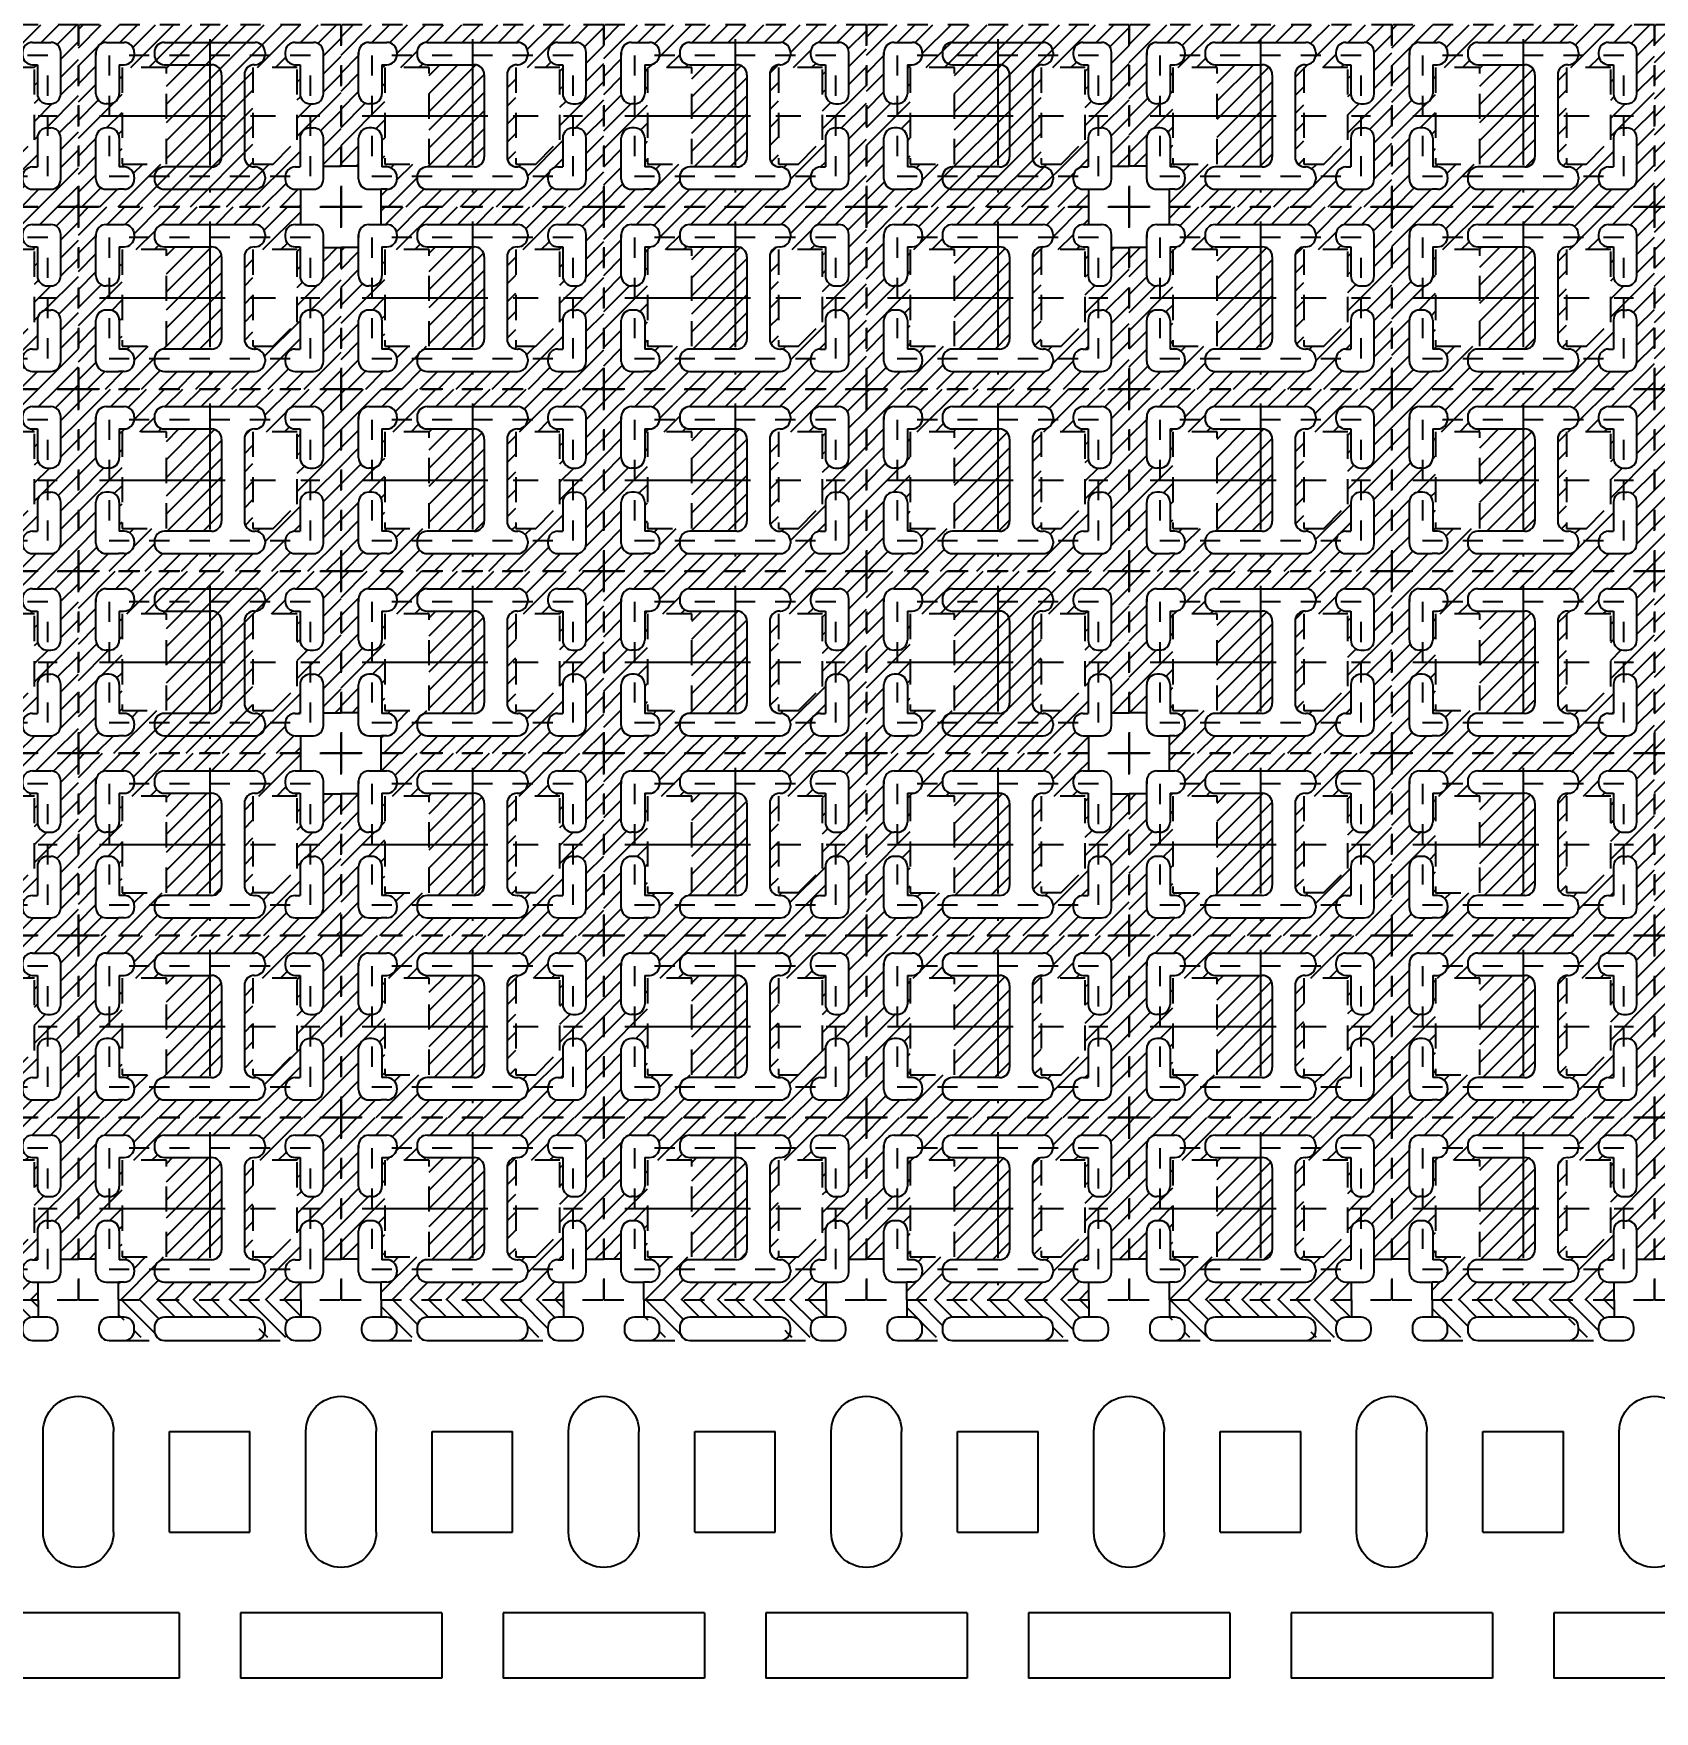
# Model space of a CAD drawing. Extents: x -1398 to -1114, y 27 to 158.
# Drawn here: x -1366.99 to -1358.93, y 64.09 to 72.42 of the extents above; entities that cross this region are included whole.
import ezdxf

# ---------------------------------------------------------------- set-up
doc = ezdxf.new("R2010")
doc.units = 0
doc.header["$LTSCALE"] = 0.5
for name, pattern in [('CENTER', [2, 1.25, -0.25, 0.25, -0.25]), ('HIDDEN', [0.375, 0.25, -0.125]), ('HIDDEN2', [0.1875, 0.125, -0.0625])]:
    doc.linetypes.add(name, pattern=pattern)
for name, color, linetype in [('B', 5, 'Continuous'), ('C', 1, 'CENTER'), ('DIM', 7, 'Continuous'), ('H', 4, 'HIDDEN'), ('hatch', 7, 'CENTER'), ('HATCH O-L', 7, 'HIDDEN2'), ('PACKAGE OL', 51, 'HIDDEN2'), ('圖', 7, 'Continuous')]:
    doc.layers.add(name, color=color, linetype=linetype)
doc.styles.get("Standard").update_dxf_attribs({"font": 'ROMANS.SHX'})
doc.dimstyles.new('DIM 1', dxfattribs={"dimtxt": 1.5, "dimasz": 1.5, "dimexe": 1.5, "dimexo": 1.5, "dimgap": 1.5, "dimtad": 0, "dimtih": 1, "dimtoh": 1, "dimdec": 4, "dimzin": 1, "dimdsep": 46, "dimtxsty": 'STANDARD', "dimcen": 1.5, "dimclrd": 256, "dimclre": 256, "dimclrt": 256, "dimadec": 0, "dimazin": 2, "dimtfac": 1, "dimtdec": 4, "dimtmove": 0, "dimatfit": 3, "dimfxl": 1, "dimarcsym": 0})

# ---------------------------------------------------------------- blocks, each defined once
blk = doc.blocks.new('*D15')
at = {"layer": 'Defpoints', "color": 0, "transparency": 16777216}
for p in [(51.7576, -773.8965), (8.9201, -841.1465), (17.8826, -841.1465)]:
    blk.add_point(p, dxfattribs=at)
at = {"layer": 'DIM', "lineweight": -2, "transparency": 16777216}
blk.add_line((16.3826, -841.1465), (8.9201, -841.1465), dxfattribs=at)
at = {"layer": 'DIM', "color": 0, "transparency": 16777216, "insert": (3.7416, -841.1465), "char_height": 1.5, "attachment_point": 5}
blk.add_mtext('67.250', dxfattribs=at)
blk = doc.blocks.new('*D16')
at = {"layer": 'Defpoints', "color": 0, "transparency": 16777216}
for p in [(51.7576, -773.8965), (9.1656, -848.8965), (50.7576, -848.8965)]:
    blk.add_point(p, dxfattribs=at)
at = {"layer": 'DIM', "lineweight": -2, "transparency": 16777216}
blk.add_line((49.2576, -848.8965), (9.1656, -848.8965), dxfattribs=at)
at = {"layer": 'DIM', "color": 0, "transparency": 16777216, "insert": (3.9513, -848.8965), "char_height": 1.5, "attachment_point": 5}
blk.add_mtext('75.000', dxfattribs=at)
blk = doc.blocks.new('*D30')
at = {"layer": 'Defpoints', "color": 0, "transparency": 16777216}
for p in [(51.7576, -773.8965), (18.7716, -850.3965), (8.9155, -851.7467)]:
    blk.add_point(p, dxfattribs=at)
at = {"layer": 'DIM', "lineweight": -2, "transparency": 16777216}
for p, q in [((14.9155, -850.3965), (11.9155, -851.7467)), ((17.2716, -850.3965), (14.9155, -850.3965)), ((11.9155, -851.7467), (8.9155, -851.7467))]:
    blk.add_line(p, q, dxfattribs=at)
at = {"layer": 'DIM', "transparency": 16777216, "insert": (3.7012, -851.7467), "char_height": 1.5, "attachment_point": 5}
blk.add_mtext('76.500', dxfattribs=at)
blk = doc.blocks.new('DFN1006-2L PACKAGE')
at = {"layer": 'hatch'}
h = blk.add_hatch(dxfattribs=at)
h.set_pattern_fill('ANSI31', color=256, scale=0.02)
h.set_pattern_definition([(45, (528.53349, -41.65396), (-0.0449012806, 0.0449012806), [])])
h.paths.add_polyline_path([(1.2048, 0.1016), (-0.1, 0.1016), (-0.1, -0.8032), (1.2048, -0.8032)])
h.paths.add_polyline_path([(0.0374, -0.4108), (0.0534, -0.4108, -0.414214), (0.1034, -0.4608), (0.1034, -0.6048), (0.1274, -0.6048, -0.414214), (0.1774, -0.6548), (0.1774, -0.6658, -0.414214), (0.1274, -0.7158), (0.1, -0.7158), (0.0374, -0.7158, -0.414214), (-0.0126, -0.6658), (-0.0126, -0.4608, -0.414214)], flags=16)
h.paths.add_polyline_path([(-0.0126, -0.2408), (-0.0126, -0.0358, -0.414214), (0.0374, 0.0142), (0.1274, 0.0142, -0.414214), (0.1774, -0.0358), (0.1774, -0.0468, -0.414214), (0.1274, -0.0968), (0.1034, -0.0968), (0.1034, -0.2408, -0.414214), (0.0534, -0.2908), (0.0374, -0.2908, -0.414214)], flags=16)
h.paths.add_polyline_path([(0.1174, -0.1108), (0.3374, -0.1108), (0.3374, -0.5908), (0.1174, -0.5908)], flags=16)
h.paths.add_polyline_path([(0.3274, -0.6048), (0.5614, -0.6048, 0.414214), (0.6114, -0.5548), (0.6114, -0.1468, 0.414214), (0.5614, -0.0968), (0.3274, -0.0968, -0.414214), (0.2774, -0.0468), (0.2774, -0.0358, -0.414214), (0.3274, 0.0142), (0.7774, 0.0142, -0.414214), (0.8274, -0.0358), (0.8274, -0.0468, -0.414214), (0.7774, -0.0968), (0.7744, -0.0968, 0.414214), (0.7244, -0.1468), (0.7244, -0.5548, 0.423299), (0.7759, -0.6048, -0.423025), (0.8274, -0.6548), (0.8274, -0.6658, -0.414214), (0.7774, -0.7158), (0.3274, -0.7158, -0.414214), (0.2774, -0.6658), (0.2774, -0.6548, -0.414214)], flags=16)
h.paths.add_polyline_path([(0.7674, -0.1108), (0.9874, -0.1108), (0.9874, -0.4706), (0.8674, -0.5906), (0.7674, -0.5906)], flags=16)
h.paths.add_polyline_path([(0.9774, -0.6048), (1.0014, -0.6048), (1.0014, -0.4608, -0.414214), (1.0514, -0.4108), (1.0674, -0.4108, -0.414214), (1.1174, -0.4608), (1.1174, -0.6658, -0.414214), (1.0674, -0.7158), (1.0048, -0.7158), (0.9774, -0.7158, -0.414214), (0.9274, -0.6658), (0.9274, -0.6548, -0.414214)], flags=16)
h.paths.add_polyline_path([(0.9274, -0.0468), (0.9274, -0.0358, -0.414214), (0.9774, 0.0142), (1.0674, 0.0142, -0.414214), (1.1174, -0.0358), (1.1174, -0.2408, -0.414214), (1.0674, -0.2908), (1.0514, -0.2908, -0.414214), (1.0014, -0.2408), (1.0014, -0.0968), (0.9774, -0.0968, -0.414214)], flags=16)
at = {"layer": 'B'}
for p, q in [((0.0374, 0.0142), (0.1274, 0.0142)), ((0.3274, 0.0142), (0.7774, 0.0142)), ((0.9774, 0.0142), (1.0674, 0.0142)), ((-0.0126, -0.2408), (-0.0126, -0.0358)), ((-0.0126, -0.0358), (-0.0126, -0.05)), ((0.1774, -0.0358), (0.1774, -0.0468)), ((0.2774, -0.0358), (0.2774, -0.0468)), ((0.8274, -0.0358), (0.8274, -0.0468)), ((0.9274, -0.0358), (0.9274, -0.0468)), ((1.1174, -0.2408), (1.1174, -0.0358)), ((0.1034, -0.0968), (0.1034, -0.2408)), ((0.1034, -0.0968), (0.1274, -0.0968)), ((0.3274, -0.0968), (0.5614, -0.0968)), ((0.6114, -0.1468), (0.6114, -0.5548)), ((0.7244, -0.1468), (0.7244, -0.5548)), ((0.7744, -0.0968), (0.7774, -0.0968)), ((0.9774, -0.0968), (1.0014, -0.0968)), ((1.0014, -0.0968), (1.0014, -0.2408)), ((0.0534, -0.2908), (0.0374, -0.2908)), ((0.0524, -0.2908), (0.0524, -0.2908)), ((1.0514, -0.2908), (1.0674, -0.2908)), ((1.0524, -0.2908), (1.0524, -0.2908)), ((0.0534, -0.4108), (0.0374, -0.4108)), ((0.0524, -0.4108), (0.0524, -0.4108)), ((1.0514, -0.4108), (1.0674, -0.4108)), ((1.0524, -0.4108), (1.0524, -0.4108)), ((-0.0126, -0.6658), (-0.0126, -0.4608)), ((0.1034, -0.4608), (0.1034, -0.6048)), ((1.0014, -0.4608), (1.0014, -0.6048)), ((1.1174, -0.6658), (1.1174, -0.4608)), ((0.1274, -0.6048), (0.1034, -0.6048)), ((0.1774, -0.6548), (0.1774, -0.6658)), ((0.2774, -0.6548), (0.2774, -0.6658)), ((0.5614, -0.6048), (0.3274, -0.6048)), ((0.7744, -0.6048), (0.7774, -0.6048)), ((0.8274, -0.6548), (0.8274, -0.6658)), ((0.9274, -0.6548), (0.9274, -0.6658)), ((0.9774, -0.6048), (1.0014, -0.6048)), ((0.0374, -0.7158), (0.1, -0.7158)), ((0.1274, -0.7158), (0.1, -0.7158)), ((0.3274, -0.7158), (0.7774, -0.7158)), ((0.9774, -0.7158), (1.0048, -0.7158)), ((1.0048, -0.7158), (1.0674, -0.7158))]:
    blk.add_line(p, q, dxfattribs=at)
for centre, start, end in [((0.0374, -0.0358), 90, 180), ((0.1274, -0.0358), 0, 90), ((0.3274, -0.0358), 90, 180), ((0.7774, -0.0358), 0, 90), ((0.9774, -0.0358), 90, 180), ((1.0674, -0.0358), 0, 90), ((0.1274, -0.0468), 270, 0), ((0.3274, -0.0468), 180, 270), ((0.7774, -0.0468), 270, 0), ((0.9774, -0.0468), 180, 270), ((0.5614, -0.1468), 0, 90), ((0.7744, -0.1468), 90, 180), ((0.0374, -0.2408), 180, 270), ((0.0534, -0.2408), 270, 0), ((1.0514, -0.2408), 180, 270), ((1.0674, -0.2408), 270, 0), ((0.0374, -0.4608), 90, 180), ((0.0534, -0.4608), 0, 90), ((1.0514, -0.4608), 90, 180), ((1.0674, -0.4608), 0, 90), ((0.5614, -0.5548), 270, 0), ((0.7744, -0.5548), 180, 270), ((0.0374, -0.6658), 180, 270), ((0.1274, -0.6548), 0, 90), ((0.1274, -0.6658), 270, 0), ((0.3274, -0.6548), 90, 180), ((0.3274, -0.6658), 180, 270), ((0.7774, -0.6548), 0, 90), ((0.7774, -0.6658), 270, 0), ((0.9774, -0.6548), 90, 180), ((0.9774, -0.6658), 180, 270), ((1.0674, -0.6658), 270, 0)]:
    blk.add_arc(centre, 0.05, start, end, dxfattribs=at)
at = {"layer": 'C'}
for p, q in [((0.5524, 0.0294), (0.5524, -0.731)), ((0.0048, -0.3508), (1.1, -0.3508))]:
    blk.add_line(p, q, dxfattribs=at)
at = {"layer": 'H'}
for points in [[(0.3374, -0.5908), (0.3374, -0.1108), (0.1174, -0.1108), (0.1174, -0.5908)], [(0.8674, -0.5906), (0.9874, -0.4706), (0.9874, -0.1108), (0.7674, -0.1108), (0.7674, -0.5906)]]:
    blk.add_lwpolyline(points, close=True, dxfattribs=at)
at = {"layer": 'HATCH O-L'}
blk.add_lwpolyline([(-0.1, 0.1016), (-0.1, -0.8032), (1.2048, -0.8032), (1.2048, 0.1016), (-0.1, 0.1016)], dxfattribs=at)
at = {"layer": 'PACKAGE OL'}
blk.add_lwpolyline([(1.0524, -0.6508), (1.0524, -0.0508), (0.0524, -0.0508), (0.0524, -0.6508)], close=True, dxfattribs=at)
blk = doc.blocks.new('DFN1006-2L HOR BAR')
at = {"layer": 'hatch'}
h = blk.add_hatch(dxfattribs=at)
h.set_pattern_fill('ANSI31', color=256, scale=0.02)
h.set_pattern_definition([(45, (24.7912, 6.36839), (-0.04490128, 0.04490128), [])])
edge = h.paths.add_edge_path()
edge.add_line((1.0417, -0.2916), (0.9131, -0.2916))
edge.add_arc((0.8774, -0.3266), 0.05, -8.62693, 44.427, ccw=False)
edge.add_arc((0.8774, -0.3416), 0.05, -90, 8.62693, ccw=False)
edge.add_line((0.8774, -0.3916), (0.4274, -0.3916))
edge.add_arc((0.4274, -0.3416), 0.05, 171.37307, 270, ccw=False)
edge.add_arc((0.4274, -0.3266), 0.05, 135.573, 188.62693, ccw=False)
edge.add_line((0.3917, -0.2916), (0.2631, -0.2916))
edge.add_arc((0.2274, -0.3266), 0.05, -90, 44.427, ccw=False)
edge.add_line((0.2274, -0.3766), (0.2, -0.3766))
edge.add_line((0.2, -0.3766), (0.2, -0.4766))
edge.add_line((0.2, -0.4766), (1.1048, -0.4766))
edge.add_line((1.1048, -0.4766), (1.1048, -0.3916))
edge.add_line((1.1048, -0.3916), (1.0774, -0.3916))
edge.add_arc((1.0774, -0.3416), 0.05, 171.37307, 270, ccw=False)
edge.add_arc((1.0774, -0.3266), 0.05, 135.573, 188.62693, ccw=False)
at = {"layer": 'B'}
for p, q in [((0.5, 1.4006), (0, 1.4006)), ((0.5, 1.0766), (0.5, 1.4006)), ((1.3048, 1.4006), (0.8048, 1.4006)), ((0.8048, 1.0766), (0.8048, 1.4006)), ((0.5, 1.0766), (0, 1.0766)), ((1.3048, 1.0766), (0.8048, 1.0766)), ((0.175, 0.6758), (0.175, 0.1758)), ((0.4524, 0.6758), (0.8524, 0.6758)), ((0.4524, 0.6758), (0.4524, 0.1758)), ((0.8524, 0.6758), (0.8524, 0.1758)), ((1.1298, 0.6758), (1.1298, 0.1758)), ((0.4524, 0.1758), (0.8524, 0.1758)), ((0.1, -0.3266), (0.1, -0.3266)), ((0.2774, -0.3266), (0.2774, -0.3266)), ((0.3774, -0.3266), (0.3774, -0.3266)), ((1.0274, -0.3266), (1.0274, -0.3266))]:
    blk.add_line(p, q, dxfattribs=at)
for points in [[(0.1524, -0.2766), (0.2274, -0.2766, -0.414214), (0.2774, -0.3266), (0.2774, -0.3416, -0.414214), (0.2274, -0.3916), (0.1524, -0.3916, -0.414214), (0.1024, -0.3416), (0.1024, -0.3266, -0.414214)], [(0.8774, -0.2766, -0.414214), (0.9274, -0.3266), (0.9274, -0.3266), (0.9274, -0.3416, -0.414214), (0.8774, -0.3916), (0.4274, -0.3916, -0.414214), (0.3774, -0.3416), (0.3774, -0.3266, -0.414214), (0.4274, -0.2766)]]:
    blk.add_lwpolyline(points, format="xyb", close=True, dxfattribs=at)
blk.add_lwpolyline([(1.1524, -0.2766, -0.414214), (1.2024, -0.3266), (1.2024, -0.3416, -0.414214), (1.1524, -0.3916), (1.0774, -0.3916, -0.414214), (1.0274, -0.3416), (1.0274, -0.3266, -0.414214), (1.0774, -0.2766), (1.1548, -0.2766)], format="xyb", dxfattribs=at)
for centre, start, end in [((0, 0.6758), 0, 90), ((1.3048, 0.6758), 90, 180), ((0, 0.1758), 270, 0), ((1.3048, 0.1758), 180, 270)]:
    blk.add_arc(centre, 0.175, start, end, dxfattribs=at)
at = {"layer": 'H'}
for p, q in [((0.2274, -0.2766), (0.4274, -0.2766)), ((0.8774, -0.2766), (1.0774, -0.2766)), ((1.2048, -0.3266), (1.2048, -0.3266)), ((0.2, -0.479), (0.2, -0.3916)), ((1.1048, -0.479), (1.1048, -0.3916))]:
    blk.add_line(p, q, dxfattribs=at)
blk = doc.blocks.new('2 LOWER CROSS REF')
at = {"layer": 'hatch'}
h = blk.add_hatch(dxfattribs=at)
h.set_pattern_fill('ANSI31', color=256, scale=0.02)
h.set_pattern_definition([(45, (579.97053, -37.987864), (-0.0449012806, 0.0449012806), [])])
h.paths.add_polyline_path([(0.565, -0.11), (0.565, -0.315, -0.414214), (0.515, -0.365), (0.4524, -0.365), (0.425, -0.365, -0.414214), (0.375, -0.315), (0.375, -0.304, -0.414214), (0.425, -0.254), (0.449, -0.254), (0.449, -0.11, -0.414214), (0.499, -0.06), (0.515, -0.06, -0.414214)], flags=16)
h.paths.add_polyline_path([(0.515, 0.06), (0.499, 0.06, -0.414214), (0.449, 0.11), (0.449, 0.254), (0.425, 0.254, -0.414214), (0.375, 0.304), (0.375, 0.315, -0.414214), (0.425, 0.365), (0.515, 0.365, -0.414214), (0.565, 0.315), (0.565, 0.11, -0.414214)], flags=16)
h.paths.add_polyline_path([(0.435, -0.1197), (0.315, -0.2397), (0.215, -0.2397), (0.215, 0.24), (0.435, 0.24)], flags=16)
h.paths.add_polyline_path([(0.275, -0.304), (0.275, -0.315, -0.414214), (0.225, -0.365), (-0.225, -0.365, -0.414214), (-0.275, -0.315), (-0.275, -0.304, -0.414214), (-0.225, -0.254), (0.009, -0.254, 0.414214), (0.059, -0.204), (0.059, 0.204, 0.414214), (0.009, 0.254), (-0.225, 0.254, -0.414214), (-0.275, 0.304), (-0.275, 0.315, -0.414214), (-0.225, 0.365), (0.225, 0.365, -0.414214), (0.275, 0.315), (0.275, 0.304, -0.414214), (0.225, 0.254), (0.222, 0.254, 0.414214), (0.172, 0.204), (0.172, -0.204, 0.423299), (0.2235, -0.254, -0.423025)], flags=16)
h.paths.add_polyline_path([(-0.215, -0.24), (-0.435, -0.24), (-0.435, 0.24), (-0.215, 0.24)], flags=16)
h.paths.add_polyline_path([(-0.375, -0.304), (-0.375, -0.315, -0.414214), (-0.425, -0.365), (-0.4524, -0.365), (-0.515, -0.365, -0.414214), (-0.565, -0.315), (-0.565, -0.11, -0.414214), (-0.515, -0.06), (-0.499, -0.06, -0.414214), (-0.449, -0.11), (-0.449, -0.254), (-0.425, -0.254, -0.414214)], flags=16)
h.paths.add_polyline_path([(-0.425, 0.254), (-0.449, 0.254), (-0.449, 0.11, -0.414214), (-0.499, 0.06), (-0.515, 0.06, -0.414214), (-0.565, 0.11), (-0.565, 0.315, -0.414214), (-0.515, 0.365), (-0.425, 0.365, -0.414214), (-0.375, 0.315), (-0.375, 0.304, -0.414214)], flags=16)
h.paths.add_polyline_path([(-0.6524, 0.4524), (-0.6524, -0.2508), (-0.565, -0.2508), (-0.565, -0.315, 0.414214), (-0.515, -0.365), (-0.4524, -0.365), (-0.4524, -0.4524), (0.4524, -0.4524), (0.4524, -0.365), (0.515, -0.365, 0.414214), (0.565, -0.315), (0.565, -0.2508), (0.6524, -0.2508), (0.6524, 0.4524)])
at = {"layer": 'B'}
for p, q in [((-0.515, 0.365), (-0.425, 0.365)), ((-0.225, 0.365), (0.225, 0.365)), ((0.425, 0.365), (0.515, 0.365)), ((-0.565, 0.11), (-0.565, 0.315)), ((-0.565, 0.315), (-0.565, 0.3008)), ((-0.449, 0.254), (-0.449, 0.11)), ((-0.449, 0.254), (-0.425, 0.254)), ((-0.375, 0.315), (-0.375, 0.304)), ((-0.275, 0.315), (-0.275, 0.304)), ((-0.225, 0.254), (0.009, 0.254)), ((0.222, 0.254), (0.225, 0.254)), ((0.275, 0.315), (0.275, 0.304)), ((0.375, 0.315), (0.375, 0.304)), ((0.425, 0.254), (0.449, 0.254)), ((0.449, 0.254), (0.449, 0.11)), ((0.565, 0.11), (0.565, 0.315)), ((0.059, 0.204), (0.059, -0.204)), ((0.172, 0.204), (0.172, -0.204)), ((-0.499, 0.06), (-0.515, 0.06)), ((-0.5, 0.06), (-0.5, 0.06)), ((0.499, 0.06), (0.515, 0.06)), ((0.5, 0.06), (0.5, 0.06)), ((-0.499, -0.06), (-0.515, -0.06)), ((-0.5, -0.06), (-0.5, -0.06)), ((0.499, -0.06), (0.515, -0.06)), ((0.5, -0.06), (0.5, -0.06)), ((-0.565, -0.315), (-0.565, -0.11)), ((-0.449, -0.11), (-0.449, -0.254)), ((0.449, -0.11), (0.449, -0.254)), ((0.565, -0.315), (0.565, -0.11)), ((-0.425, -0.254), (-0.449, -0.254)), ((-0.375, -0.304), (-0.375, -0.315)), ((-0.275, -0.304), (-0.275, -0.315)), ((0.009, -0.254), (-0.225, -0.254)), ((0.222, -0.254), (0.225, -0.254)), ((0.275, -0.304), (0.275, -0.315)), ((0.375, -0.304), (0.375, -0.315)), ((0.425, -0.254), (0.449, -0.254)), ((-0.515, -0.365), (-0.4524, -0.365)), ((-0.425, -0.365), (-0.4524, -0.365)), ((-0.225, -0.365), (0.225, -0.365)), ((0.425, -0.365), (0.4524, -0.365)), ((0.4524, -0.365), (0.515, -0.365))]:
    blk.add_line(p, q, dxfattribs=at)
for centre, start, end in [((-0.515, 0.315), 90, 180), ((-0.425, 0.315), 0, 90), ((-0.225, 0.315), 90, 180), ((0.225, 0.315), 0, 90), ((0.425, 0.315), 90, 180), ((0.515, 0.315), 0, 90), ((-0.425, 0.304), 270, 0), ((-0.225, 0.304), 180, 270), ((0.009, 0.204), 0, 90), ((0.222, 0.204), 90, 180), ((0.225, 0.304), 270, 0), ((0.425, 0.304), 180, 270), ((-0.515, 0.11), 180, 270), ((-0.499, 0.11), 270, 0), ((0.499, 0.11), 180, 270), ((0.515, 0.11), 270, 0), ((-0.515, -0.11), 90, 180), ((-0.499, -0.11), 0, 90), ((0.499, -0.11), 90, 180), ((0.515, -0.11), 0, 90), ((0.009, -0.204), 270, 0), ((0.222, -0.204), 180, 270), ((-0.515, -0.315), 180, 270), ((-0.425, -0.304), 0, 90), ((-0.425, -0.315), 270, 0), ((-0.225, -0.304), 90, 180), ((-0.225, -0.315), 180, 270), ((0.225, -0.304), 0, 90), ((0.225, -0.315), 270, 0), ((0.425, -0.304), 90, 180), ((0.425, -0.315), 180, 270), ((0.515, -0.315), 270, 0)]:
    blk.add_arc(centre, 0.05, start, end, dxfattribs=at)
at = {"layer": 'C'}
for p, q in [((0, 0.3802), (0, -0.3802)), ((-0.5476, 0), (0.5476, 0))]:
    blk.add_line(p, q, dxfattribs=at)
at = {"layer": 'H', "color": 6}
for p, q in [((-0.565, -0.2508), (-0.6524, -0.2508)), ((0.565, -0.2508), (0.6524, -0.2508)), ((-0.4524, -0.4524), (-0.4524, -0.365)), ((0.4524, -0.4524), (0.4524, -0.365))]:
    blk.add_line(p, q, dxfattribs=at)
at = {"layer": 'H'}
for points in [[(-0.215, -0.24), (-0.215, 0.24), (-0.435, 0.24), (-0.435, -0.24)], [(0.315, -0.2397), (0.435, -0.1197), (0.435, 0.24), (0.215, 0.24), (0.215, -0.2397)]]:
    blk.add_lwpolyline(points, close=True, dxfattribs=at)
at = {"layer": 'HATCH O-L'}
blk.add_lwpolyline([(-0.6524, 0.4524), (-0.6524, -0.4524), (0.6524, -0.4524), (0.6524, 0.4524), (-0.6524, 0.4524)], dxfattribs=at)
at = {"layer": 'PACKAGE OL'}
blk.add_lwpolyline([(0.5, -0.3), (0.5, 0.3), (-0.5, 0.3), (-0.5, -0.3)], close=True, dxfattribs=at)
blk = doc.blocks.new('LOWER LEFT CROSS')
at = {"layer": 'hatch'}
h = blk.add_hatch(dxfattribs=at)
h.set_pattern_fill('ANSI31', color=256, scale=0.02)
h.set_pattern_definition([(45, (581.53627, -39.15142), (-0.0449012806, 0.0449012806), [])])
h.paths.add_polyline_path([(-0.215, -0.24), (-0.435, -0.24), (-0.435, 0.24), (-0.215, 0.24)], flags=16)
h.paths.add_polyline_path([(0.215, 0.24), (0.435, 0.24), (0.435, -0.1197), (0.315, -0.2397), (0.215, -0.2397)], flags=16)
h.paths.add_polyline_path([(-0.425, 0.254), (-0.449, 0.254), (-0.449, 0.11, -0.414214), (-0.499, 0.06), (-0.515, 0.06, -0.414214), (-0.565, 0.11), (-0.565, 0.315, -0.414214), (-0.515, 0.365), (-0.425, 0.365, -0.414214), (-0.375, 0.315), (-0.375, 0.304, -0.414214)], flags=16)
h.paths.add_polyline_path([(-0.449, -0.11), (-0.449, -0.254), (-0.425, -0.254, -0.414214), (-0.375, -0.304), (-0.375, -0.315, -0.414214), (-0.425, -0.365), (-0.4524, -0.365), (-0.515, -0.365, -0.414214), (-0.565, -0.315), (-0.565, -0.11, -0.414214), (-0.515, -0.06), (-0.499, -0.06, -0.414214)], flags=16)
h.paths.add_polyline_path([(0.375, 0.304), (0.375, 0.315, -0.414214), (0.425, 0.365), (0.515, 0.365, -0.414214), (0.565, 0.315), (0.565, 0.11, -0.414214), (0.515, 0.06), (0.499, 0.06, -0.414214), (0.449, 0.11), (0.449, 0.254), (0.425, 0.254, -0.414214)], flags=16)
h.paths.add_polyline_path([(0.499, -0.06), (0.515, -0.06, -0.414214), (0.565, -0.11), (0.565, -0.315, -0.414214), (0.515, -0.365), (0.4524, -0.365), (0.425, -0.365, -0.414214), (0.375, -0.315), (0.375, -0.304, -0.414214), (0.425, -0.254), (0.449, -0.254), (0.449, -0.11, -0.414214)], flags=16)
h.paths.add_polyline_path([(-0.6524, 0.4524), (-0.6524, -0.4524), (0.4524, -0.4524), (0.4524, -0.365), (0.515, -0.365, 0.414214), (0.565, -0.315), (0.565, -0.2508), (0.6524, -0.2508), (0.6524, 0.4524)])
at = {"layer": 'B'}
for p, q in [((-0.515, 0.365), (-0.425, 0.365)), ((-0.225, 0.365), (0.225, 0.365)), ((0.425, 0.365), (0.515, 0.365)), ((-0.565, 0.11), (-0.565, 0.315)), ((-0.565, 0.315), (-0.565, 0.3008)), ((-0.449, 0.254), (-0.449, 0.11)), ((-0.449, 0.254), (-0.425, 0.254)), ((-0.375, 0.315), (-0.375, 0.304)), ((-0.275, 0.315), (-0.275, 0.304)), ((-0.225, 0.254), (0.009, 0.254)), ((0.222, 0.254), (0.225, 0.254)), ((0.275, 0.315), (0.275, 0.304)), ((0.375, 0.315), (0.375, 0.304)), ((0.425, 0.254), (0.449, 0.254)), ((0.449, 0.254), (0.449, 0.11)), ((0.565, 0.11), (0.565, 0.315)), ((0.059, 0.204), (0.059, -0.204)), ((0.172, 0.204), (0.172, -0.204)), ((-0.499, 0.06), (-0.515, 0.06)), ((-0.5, 0.06), (-0.5, 0.06)), ((0.499, 0.06), (0.515, 0.06)), ((0.5, 0.06), (0.5, 0.06)), ((-0.499, -0.06), (-0.515, -0.06)), ((-0.5, -0.06), (-0.5, -0.06)), ((0.499, -0.06), (0.515, -0.06)), ((0.5, -0.06), (0.5, -0.06)), ((-0.565, -0.315), (-0.565, -0.11)), ((-0.449, -0.11), (-0.449, -0.254)), ((0.449, -0.11), (0.449, -0.254)), ((0.565, -0.315), (0.565, -0.11)), ((-0.425, -0.254), (-0.449, -0.254)), ((-0.375, -0.304), (-0.375, -0.315)), ((-0.275, -0.304), (-0.275, -0.315)), ((0.009, -0.254), (-0.225, -0.254)), ((0.222, -0.254), (0.225, -0.254)), ((0.275, -0.304), (0.275, -0.315)), ((0.375, -0.304), (0.375, -0.315)), ((0.425, -0.254), (0.449, -0.254)), ((-0.515, -0.365), (-0.4524, -0.365)), ((-0.425, -0.365), (-0.4524, -0.365)), ((-0.225, -0.365), (0.225, -0.365)), ((0.425, -0.365), (0.4524, -0.365)), ((0.4524, -0.365), (0.515, -0.365))]:
    blk.add_line(p, q, dxfattribs=at)
for centre, start, end in [((-0.515, 0.315), 90, 180), ((-0.425, 0.315), 0, 90), ((-0.225, 0.315), 90, 180), ((0.225, 0.315), 0, 90), ((0.425, 0.315), 90, 180), ((0.515, 0.315), 0, 90), ((-0.425, 0.304), 270, 0), ((-0.225, 0.304), 180, 270), ((0.009, 0.204), 0, 90), ((0.222, 0.204), 90, 180), ((0.225, 0.304), 270, 0), ((0.425, 0.304), 180, 270), ((-0.515, 0.11), 180, 270), ((-0.499, 0.11), 270, 0), ((0.499, 0.11), 180, 270), ((0.515, 0.11), 270, 0), ((-0.515, -0.11), 90, 180), ((-0.499, -0.11), 0, 90), ((0.499, -0.11), 90, 180), ((0.515, -0.11), 0, 90), ((0.009, -0.204), 270, 0), ((0.222, -0.204), 180, 270), ((-0.515, -0.315), 180, 270), ((-0.425, -0.304), 0, 90), ((-0.425, -0.315), 270, 0), ((-0.225, -0.304), 90, 180), ((-0.225, -0.315), 180, 270), ((0.225, -0.304), 0, 90), ((0.225, -0.315), 270, 0), ((0.425, -0.304), 90, 180), ((0.425, -0.315), 180, 270), ((0.515, -0.315), 270, 0)]:
    blk.add_arc(centre, 0.05, start, end, dxfattribs=at)
at = {"layer": 'C'}
for p, q in [((0, 0.3802), (0, -0.3802)), ((-0.5476, 0), (0.5476, 0))]:
    blk.add_line(p, q, dxfattribs=at)
at = {"layer": 'H', "color": 6}
for p, q in [((0.565, -0.2508), (0.6524, -0.2508)), ((0.4524, -0.4524), (0.4524, -0.365))]:
    blk.add_line(p, q, dxfattribs=at)
at = {"layer": 'H'}
for points in [[(-0.215, -0.24), (-0.215, 0.24), (-0.435, 0.24), (-0.435, -0.24)], [(0.315, -0.2397), (0.435, -0.1197), (0.435, 0.24), (0.215, 0.24), (0.215, -0.2397)]]:
    blk.add_lwpolyline(points, close=True, dxfattribs=at)
at = {"layer": 'HATCH O-L'}
blk.add_lwpolyline([(-0.6524, 0.4524), (-0.6524, -0.4524), (0.6524, -0.4524), (0.6524, 0.4524), (-0.6524, 0.4524)], dxfattribs=at)
at = {"layer": 'PACKAGE OL'}
blk.add_lwpolyline([(0.5, -0.3), (0.5, 0.3), (-0.5, 0.3), (-0.5, -0.3)], close=True, dxfattribs=at)
blk = doc.blocks.new('LOWER CROSS REF')
at = {"layer": 'hatch'}
h = blk.add_hatch(dxfattribs=at)
h.set_pattern_fill('ANSI31', color=256, scale=0.02)
h.set_pattern_definition([(45, (581.53627, -39.14559), (-0.0449012806, 0.0449012806), [])])
h.paths.add_polyline_path([(0.6524, -0.4524), (0.6524, 0.4524), (-0.6524, 0.4524), (-0.6524, -0.2508), (-0.565, -0.2508), (-0.565, -0.11, -0.414214), (-0.515, -0.06), (-0.499, -0.06, -0.414214), (-0.449, -0.11), (-0.449, -0.254), (-0.425, -0.254, -0.414214), (-0.375, -0.304), (-0.375, -0.315, -0.414214), (-0.425, -0.365), (-0.4524, -0.365), (-0.4524, -0.4524)])
h.paths.add_polyline_path([(-0.275, -0.315), (-0.275, -0.304, -0.414214), (-0.225, -0.254), (0.009, -0.254, 0.414214), (0.059, -0.204), (0.059, 0.204, 0.414214), (0.009, 0.254), (-0.225, 0.254, -0.414214), (-0.275, 0.304), (-0.275, 0.315, -0.414214), (-0.225, 0.365), (0.225, 0.365, -0.414214), (0.275, 0.315), (0.275, 0.304, -0.414214), (0.225, 0.254), (0.222, 0.254, 0.414214), (0.172, 0.204), (0.172, -0.204, 0.414214), (0.222, -0.254), (0.225, -0.254, -0.414214), (0.275, -0.304), (0.275, -0.315, -0.414214), (0.225, -0.365), (-0.225, -0.365, -0.414214)], flags=16)
h.paths.add_polyline_path([(-0.435, -0.24), (-0.435, 0.24), (-0.215, 0.24), (-0.215, -0.24)], flags=16)
h.paths.add_polyline_path([(-0.499, 0.06), (-0.515, 0.06, -0.414214), (-0.565, 0.11), (-0.565, 0.315, -0.414214), (-0.515, 0.365), (-0.425, 0.365, -0.414214), (-0.375, 0.315), (-0.375, 0.304, -0.414214), (-0.425, 0.254), (-0.449, 0.254), (-0.449, 0.11, -0.414214)], flags=16)
h.paths.add_polyline_path([(0.215, -0.2397), (0.215, 0.24), (0.435, 0.24), (0.435, -0.1197), (0.315, -0.2397)], flags=16)
h.paths.add_polyline_path([(0.375, -0.315), (0.375, -0.304, -0.414214), (0.425, -0.254), (0.449, -0.254), (0.449, -0.11, -0.414214), (0.499, -0.06), (0.515, -0.06, -0.414214), (0.565, -0.11), (0.565, -0.315, -0.414214), (0.515, -0.365), (0.4524, -0.365), (0.425, -0.365, -0.414214)], flags=16)
h.paths.add_polyline_path([(0.449, 0.11), (0.449, 0.254), (0.425, 0.254, -0.414214), (0.375, 0.304), (0.375, 0.315, -0.414214), (0.425, 0.365), (0.515, 0.365, -0.414214), (0.565, 0.315), (0.565, 0.11, -0.414214), (0.515, 0.06), (0.499, 0.06, -0.414214)], flags=16)
at = {"layer": 'B'}
for p, q in [((-0.515, 0.365), (-0.425, 0.365)), ((-0.225, 0.365), (0.225, 0.365)), ((0.425, 0.365), (0.515, 0.365)), ((-0.565, 0.11), (-0.565, 0.315)), ((-0.565, 0.315), (-0.565, 0.3008)), ((-0.449, 0.254), (-0.449, 0.11)), ((-0.449, 0.254), (-0.425, 0.254)), ((-0.375, 0.315), (-0.375, 0.304)), ((-0.275, 0.315), (-0.275, 0.304)), ((-0.225, 0.254), (0.009, 0.254)), ((0.222, 0.254), (0.225, 0.254)), ((0.275, 0.315), (0.275, 0.304)), ((0.375, 0.315), (0.375, 0.304)), ((0.425, 0.254), (0.449, 0.254)), ((0.449, 0.254), (0.449, 0.11)), ((0.565, 0.11), (0.565, 0.315)), ((0.059, 0.204), (0.059, -0.204)), ((0.172, 0.204), (0.172, -0.204)), ((-0.499, 0.06), (-0.515, 0.06)), ((-0.5, 0.06), (-0.5, 0.06)), ((0.499, 0.06), (0.515, 0.06)), ((0.5, 0.06), (0.5, 0.06)), ((-0.499, -0.06), (-0.515, -0.06)), ((-0.5, -0.06), (-0.5, -0.06)), ((0.499, -0.06), (0.515, -0.06)), ((0.5, -0.06), (0.5, -0.06)), ((-0.565, -0.315), (-0.565, -0.11)), ((-0.449, -0.11), (-0.449, -0.254)), ((0.449, -0.11), (0.449, -0.254)), ((0.565, -0.315), (0.565, -0.11)), ((-0.425, -0.254), (-0.449, -0.254)), ((-0.375, -0.304), (-0.375, -0.315)), ((-0.275, -0.304), (-0.275, -0.315)), ((0.009, -0.254), (-0.225, -0.254)), ((0.222, -0.254), (0.225, -0.254)), ((0.275, -0.304), (0.275, -0.315)), ((0.375, -0.304), (0.375, -0.315)), ((0.425, -0.254), (0.449, -0.254)), ((-0.515, -0.365), (-0.4524, -0.365)), ((-0.425, -0.365), (-0.4524, -0.365)), ((-0.225, -0.365), (0.225, -0.365)), ((0.425, -0.365), (0.4524, -0.365)), ((0.4524, -0.365), (0.515, -0.365))]:
    blk.add_line(p, q, dxfattribs=at)
for centre, start, end in [((-0.515, 0.315), 90, 180), ((-0.425, 0.315), 0, 90), ((-0.225, 0.315), 90, 180), ((0.225, 0.315), 0, 90), ((0.425, 0.315), 90, 180), ((0.515, 0.315), 0, 90), ((-0.425, 0.304), 270, 0), ((-0.225, 0.304), 180, 270), ((0.009, 0.204), 0, 90), ((0.222, 0.204), 90, 180), ((0.225, 0.304), 270, 0), ((0.425, 0.304), 180, 270), ((-0.515, 0.11), 180, 270), ((-0.499, 0.11), 270, 0), ((0.499, 0.11), 180, 270), ((0.515, 0.11), 270, 0), ((-0.515, -0.11), 90, 180), ((-0.499, -0.11), 0, 90), ((0.499, -0.11), 90, 180), ((0.515, -0.11), 0, 90), ((0.009, -0.204), 270, 0), ((0.222, -0.204), 180, 270), ((-0.515, -0.315), 180, 270), ((-0.425, -0.304), 0, 90), ((-0.425, -0.315), 270, 0), ((-0.225, -0.304), 90, 180), ((-0.225, -0.315), 180, 270), ((0.225, -0.304), 0, 90), ((0.225, -0.315), 270, 0), ((0.425, -0.304), 90, 180), ((0.425, -0.315), 180, 270), ((0.515, -0.315), 270, 0)]:
    blk.add_arc(centre, 0.05, start, end, dxfattribs=at)
at = {"layer": 'C'}
for p, q in [((0, 0.3802), (0, -0.3802)), ((-0.5476, 0), (0.5476, 0))]:
    blk.add_line(p, q, dxfattribs=at)
at = {"layer": 'H', "color": 6}
for p, q in [((-0.565, -0.2508), (-0.6524, -0.2508)), ((-0.4524, -0.4524), (-0.4524, -0.365))]:
    blk.add_line(p, q, dxfattribs=at)
at = {"layer": 'H'}
for points in [[(-0.215, -0.24), (-0.215, 0.24), (-0.435, 0.24), (-0.435, -0.24)], [(0.315, -0.2397), (0.435, -0.1197), (0.435, 0.24), (0.215, 0.24), (0.215, -0.2397)]]:
    blk.add_lwpolyline(points, close=True, dxfattribs=at)
at = {"layer": 'HATCH O-L'}
blk.add_lwpolyline([(-0.6524, 0.4524), (-0.6524, -0.4524), (0.6524, -0.4524), (0.6524, 0.4524), (-0.6524, 0.4524)], dxfattribs=at)
at = {"layer": 'PACKAGE OL'}
blk.add_lwpolyline([(0.5, -0.3), (0.5, 0.3), (-0.5, 0.3), (-0.5, -0.3)], close=True, dxfattribs=at)
blk = doc.blocks.new('UPPER RIGHT CROSS')
at = {"layer": 'hatch'}
h = blk.add_hatch(dxfattribs=at)
h.set_pattern_fill('ANSI31', color=256, scale=0.02)
h.set_pattern_definition([(45, (579.97371, -40.20884), (-0.0449012806, 0.0449012806), [])])
h.paths.add_polyline_path([(-0.6524, 0.4524), (-0.6524, -0.4524), (0.6524, -0.4524), (0.6524, 0.2508), (0.565, 0.2508), (0.565, 0.11, -0.414214), (0.515, 0.06), (0.499, 0.06, -0.414214), (0.449, 0.11), (0.449, 0.254), (0.425, 0.254, -0.414214), (0.375, 0.304), (0.375, 0.315, -0.414214), (0.425, 0.365), (0.4524, 0.365), (0.4524, 0.4524)])
h.paths.add_polyline_path([(-0.375, 0.315), (-0.375, 0.304, -0.414214), (-0.425, 0.254), (-0.449, 0.254), (-0.449, 0.11, -0.414214), (-0.499, 0.06), (-0.515, 0.06, -0.414214), (-0.565, 0.11), (-0.565, 0.315, -0.414214), (-0.515, 0.365), (-0.425, 0.365, -0.414214)], flags=16)
h.paths.add_polyline_path([(-0.225, 0.365), (0.225, 0.365, -0.414214), (0.275, 0.315), (0.275, 0.304, -0.414214), (0.225, 0.254), (0.222, 0.254, 0.414214), (0.172, 0.204), (0.172, -0.204, 0.423299), (0.2235, -0.254, -0.423025), (0.275, -0.304), (0.275, -0.315, -0.414214), (0.225, -0.365), (-0.225, -0.365, -0.414214), (-0.275, -0.315), (-0.275, -0.304, -0.414214), (-0.225, -0.254), (0.009, -0.254, 0.414214), (0.059, -0.204), (0.059, 0.204, 0.414214), (0.009, 0.254), (-0.225, 0.254, -0.414214), (-0.275, 0.304), (-0.275, 0.315, -0.414214)], flags=16)
h.paths.add_polyline_path([(-0.215, 0.24), (-0.215, -0.24), (-0.435, -0.24), (-0.435, 0.24)], flags=16)
h.paths.add_polyline_path([(-0.449, -0.11), (-0.449, -0.254), (-0.425, -0.254, -0.414214), (-0.375, -0.304), (-0.375, -0.315, -0.414214), (-0.425, -0.365), (-0.4524, -0.365), (-0.515, -0.365, -0.414214), (-0.565, -0.315), (-0.565, -0.11, -0.414214), (-0.515, -0.06), (-0.499, -0.06, -0.414214)], flags=16)
h.paths.add_polyline_path([(0.215, 0.24), (0.435, 0.24), (0.435, -0.1197), (0.315, -0.2397), (0.215, -0.2397)], flags=16)
h.paths.add_polyline_path([(0.499, -0.06), (0.515, -0.06, -0.414214), (0.565, -0.11), (0.565, -0.315, -0.414214), (0.515, -0.365), (0.4524, -0.365), (0.425, -0.365, -0.414214), (0.375, -0.315), (0.375, -0.304, -0.414214), (0.425, -0.254), (0.449, -0.254), (0.449, -0.11, -0.414214)], flags=16)
at = {"layer": 'B'}
for p, q in [((-0.515, 0.365), (-0.425, 0.365)), ((-0.225, 0.365), (0.225, 0.365)), ((0.425, 0.365), (0.515, 0.365)), ((-0.565, 0.11), (-0.565, 0.315)), ((-0.565, 0.315), (-0.565, 0.3008)), ((-0.449, 0.254), (-0.449, 0.11)), ((-0.449, 0.254), (-0.425, 0.254)), ((-0.375, 0.315), (-0.375, 0.304)), ((-0.275, 0.315), (-0.275, 0.304)), ((-0.225, 0.254), (0.009, 0.254)), ((0.222, 0.254), (0.225, 0.254)), ((0.275, 0.315), (0.275, 0.304)), ((0.375, 0.315), (0.375, 0.304)), ((0.425, 0.254), (0.449, 0.254)), ((0.449, 0.254), (0.449, 0.11)), ((0.565, 0.11), (0.565, 0.315)), ((0.059, 0.204), (0.059, -0.204)), ((0.172, 0.204), (0.172, -0.204)), ((-0.499, 0.06), (-0.515, 0.06)), ((-0.5, 0.06), (-0.5, 0.06)), ((0.499, 0.06), (0.515, 0.06)), ((0.5, 0.06), (0.5, 0.06)), ((-0.499, -0.06), (-0.515, -0.06)), ((-0.5, -0.06), (-0.5, -0.06)), ((0.499, -0.06), (0.515, -0.06)), ((0.5, -0.06), (0.5, -0.06)), ((-0.565, -0.315), (-0.565, -0.11)), ((-0.449, -0.11), (-0.449, -0.254)), ((0.449, -0.11), (0.449, -0.254)), ((0.565, -0.315), (0.565, -0.11)), ((-0.425, -0.254), (-0.449, -0.254)), ((-0.375, -0.304), (-0.375, -0.315)), ((-0.275, -0.304), (-0.275, -0.315)), ((0.009, -0.254), (-0.225, -0.254)), ((0.222, -0.254), (0.225, -0.254)), ((0.275, -0.304), (0.275, -0.315)), ((0.375, -0.304), (0.375, -0.315)), ((0.425, -0.254), (0.449, -0.254)), ((-0.515, -0.365), (-0.4524, -0.365)), ((-0.425, -0.365), (-0.4524, -0.365)), ((-0.225, -0.365), (0.225, -0.365)), ((0.425, -0.365), (0.4524, -0.365)), ((0.4524, -0.365), (0.515, -0.365))]:
    blk.add_line(p, q, dxfattribs=at)
for centre, start, end in [((-0.515, 0.315), 90, 180), ((-0.425, 0.315), 0, 90), ((-0.225, 0.315), 90, 180), ((0.225, 0.315), 0, 90), ((0.425, 0.315), 90, 180), ((0.515, 0.315), 0, 90), ((-0.425, 0.304), 270, 0), ((-0.225, 0.304), 180, 270), ((0.009, 0.204), 0, 90), ((0.222, 0.204), 90, 180), ((0.225, 0.304), 270, 0), ((0.425, 0.304), 180, 270), ((-0.515, 0.11), 180, 270), ((-0.499, 0.11), 270, 0), ((0.499, 0.11), 180, 270), ((0.515, 0.11), 270, 0), ((-0.515, -0.11), 90, 180), ((-0.499, -0.11), 0, 90), ((0.499, -0.11), 90, 180), ((0.515, -0.11), 0, 90), ((0.009, -0.204), 270, 0), ((0.222, -0.204), 180, 270), ((-0.515, -0.315), 180, 270), ((-0.425, -0.304), 0, 90), ((-0.425, -0.315), 270, 0), ((-0.225, -0.304), 90, 180), ((-0.225, -0.315), 180, 270), ((0.225, -0.304), 0, 90), ((0.225, -0.315), 270, 0), ((0.425, -0.304), 90, 180), ((0.425, -0.315), 180, 270), ((0.515, -0.315), 270, 0)]:
    blk.add_arc(centre, 0.05, start, end, dxfattribs=at)
at = {"layer": 'C'}
for p, q in [((0, 0.3802), (0, -0.3802)), ((-0.5476, 0), (0.5476, 0))]:
    blk.add_line(p, q, dxfattribs=at)
at = {"layer": 'H', "color": 6}
for p, q in [((0.4524, 0.365), (0.4524, 0.4524)), ((0.565, 0.2508), (0.6524, 0.2508))]:
    blk.add_line(p, q, dxfattribs=at)
at = {"layer": 'H'}
for points in [[(-0.215, -0.24), (-0.215, 0.24), (-0.435, 0.24), (-0.435, -0.24)], [(0.315, -0.2397), (0.435, -0.1197), (0.435, 0.24), (0.215, 0.24), (0.215, -0.2397)]]:
    blk.add_lwpolyline(points, close=True, dxfattribs=at)
at = {"layer": 'HATCH O-L'}
blk.add_lwpolyline([(-0.6524, 0.4524), (-0.6524, -0.4524), (0.6524, -0.4524), (0.6524, 0.4524), (-0.6524, 0.4524)], dxfattribs=at)
at = {"layer": 'PACKAGE OL'}
blk.add_lwpolyline([(0.5, -0.3), (0.5, 0.3), (-0.5, 0.3), (-0.5, -0.3)], close=True, dxfattribs=at)
blk = doc.blocks.new('UPPER LEFT CROSS')
at = {"layer": 'hatch'}
h = blk.add_hatch(dxfattribs=at)
h.set_pattern_fill('ANSI31', color=256, scale=0.02)
h.set_pattern_definition([(45, (581.53627, -40.20884), (-0.0449012806, 0.0449012806), [])])
h.paths.add_polyline_path([(-0.4524, 0.4524), (-0.4524, 0.365), (-0.425, 0.365, -0.414214), (-0.375, 0.315), (-0.375, 0.304, -0.414214), (-0.425, 0.254), (-0.449, 0.254), (-0.449, 0.11, -0.414214), (-0.499, 0.06), (-0.515, 0.06, -0.414214), (-0.565, 0.11), (-0.565, 0.2508), (-0.6524, 0.2508), (-0.6524, -0.4524), (0.6524, -0.4524), (0.6524, 0.4524)])
h.paths.add_polyline_path([(-0.225, 0.365), (0.225, 0.365, -0.414214), (0.275, 0.315), (0.275, 0.304, -0.414214), (0.225, 0.254), (0.222, 0.254, 0.414214), (0.172, 0.204), (0.172, -0.204, 0.423299), (0.2235, -0.254, -0.423025), (0.275, -0.304), (0.275, -0.315, -0.414214), (0.225, -0.365), (-0.225, -0.365, -0.414214), (-0.275, -0.315), (-0.275, -0.304, -0.414214), (-0.225, -0.254), (0.009, -0.254, 0.414214), (0.059, -0.204), (0.059, 0.204, 0.414214), (0.009, 0.254), (-0.225, 0.254, -0.414214), (-0.275, 0.304), (-0.275, 0.315, -0.414214)], flags=16)
h.paths.add_polyline_path([(-0.215, 0.24), (-0.215, -0.24), (-0.435, -0.24), (-0.435, 0.24)], flags=16)
h.paths.add_polyline_path([(-0.449, -0.11), (-0.449, -0.254), (-0.425, -0.254, -0.414214), (-0.375, -0.304), (-0.375, -0.315, -0.414214), (-0.425, -0.365), (-0.4524, -0.365), (-0.515, -0.365, -0.414214), (-0.565, -0.315), (-0.565, -0.11, -0.414214), (-0.515, -0.06), (-0.499, -0.06, -0.414214)], flags=16)
h.paths.add_polyline_path([(0.215, 0.24), (0.435, 0.24), (0.435, -0.1197), (0.315, -0.2397), (0.215, -0.2397)], flags=16)
h.paths.add_polyline_path([(0.425, 0.365), (0.515, 0.365, -0.414214), (0.565, 0.315), (0.565, 0.11, -0.414214), (0.515, 0.06), (0.499, 0.06, -0.414214), (0.449, 0.11), (0.449, 0.254), (0.425, 0.254, -0.414214), (0.375, 0.304), (0.375, 0.315, -0.414214)], flags=16)
h.paths.add_polyline_path([(0.499, -0.06), (0.515, -0.06, -0.414214), (0.565, -0.11), (0.565, -0.315, -0.414214), (0.515, -0.365), (0.4524, -0.365), (0.425, -0.365, -0.414214), (0.375, -0.315), (0.375, -0.304, -0.414214), (0.425, -0.254), (0.449, -0.254), (0.449, -0.11, -0.414214)], flags=16)
at = {"layer": 'B'}
for p, q in [((-0.515, 0.365), (-0.425, 0.365)), ((-0.225, 0.365), (0.225, 0.365)), ((0.425, 0.365), (0.515, 0.365)), ((-0.565, 0.11), (-0.565, 0.315)), ((-0.565, 0.315), (-0.565, 0.3008)), ((-0.449, 0.254), (-0.449, 0.11)), ((-0.449, 0.254), (-0.425, 0.254)), ((-0.375, 0.315), (-0.375, 0.304)), ((-0.275, 0.315), (-0.275, 0.304)), ((-0.225, 0.254), (0.009, 0.254)), ((0.222, 0.254), (0.225, 0.254)), ((0.275, 0.315), (0.275, 0.304)), ((0.375, 0.315), (0.375, 0.304)), ((0.425, 0.254), (0.449, 0.254)), ((0.449, 0.254), (0.449, 0.11)), ((0.565, 0.11), (0.565, 0.315)), ((0.059, 0.204), (0.059, -0.204)), ((0.172, 0.204), (0.172, -0.204)), ((-0.499, 0.06), (-0.515, 0.06)), ((-0.5, 0.06), (-0.5, 0.06)), ((0.499, 0.06), (0.515, 0.06)), ((0.5, 0.06), (0.5, 0.06)), ((-0.499, -0.06), (-0.515, -0.06)), ((-0.5, -0.06), (-0.5, -0.06)), ((0.499, -0.06), (0.515, -0.06)), ((0.5, -0.06), (0.5, -0.06)), ((-0.565, -0.315), (-0.565, -0.11)), ((-0.449, -0.11), (-0.449, -0.254)), ((0.449, -0.11), (0.449, -0.254)), ((0.565, -0.315), (0.565, -0.11)), ((-0.425, -0.254), (-0.449, -0.254)), ((-0.375, -0.304), (-0.375, -0.315)), ((-0.275, -0.304), (-0.275, -0.315)), ((0.009, -0.254), (-0.225, -0.254)), ((0.222, -0.254), (0.225, -0.254)), ((0.275, -0.304), (0.275, -0.315)), ((0.375, -0.304), (0.375, -0.315)), ((0.425, -0.254), (0.449, -0.254)), ((-0.515, -0.365), (-0.4524, -0.365)), ((-0.425, -0.365), (-0.4524, -0.365)), ((-0.225, -0.365), (0.225, -0.365)), ((0.425, -0.365), (0.4524, -0.365)), ((0.4524, -0.365), (0.515, -0.365))]:
    blk.add_line(p, q, dxfattribs=at)
for centre, start, end in [((-0.515, 0.315), 90, 180), ((-0.425, 0.315), 0, 90), ((-0.225, 0.315), 90, 180), ((0.225, 0.315), 0, 90), ((0.425, 0.315), 90, 180), ((0.515, 0.315), 0, 90), ((-0.425, 0.304), 270, 0), ((-0.225, 0.304), 180, 270), ((0.009, 0.204), 0, 90), ((0.222, 0.204), 90, 180), ((0.225, 0.304), 270, 0), ((0.425, 0.304), 180, 270), ((-0.515, 0.11), 180, 270), ((-0.499, 0.11), 270, 0), ((0.499, 0.11), 180, 270), ((0.515, 0.11), 270, 0), ((-0.515, -0.11), 90, 180), ((-0.499, -0.11), 0, 90), ((0.499, -0.11), 90, 180), ((0.515, -0.11), 0, 90), ((0.009, -0.204), 270, 0), ((0.222, -0.204), 180, 270), ((-0.515, -0.315), 180, 270), ((-0.425, -0.304), 0, 90), ((-0.425, -0.315), 270, 0), ((-0.225, -0.304), 90, 180), ((-0.225, -0.315), 180, 270), ((0.225, -0.304), 0, 90), ((0.225, -0.315), 270, 0), ((0.425, -0.304), 90, 180), ((0.425, -0.315), 180, 270), ((0.515, -0.315), 270, 0)]:
    blk.add_arc(centre, 0.05, start, end, dxfattribs=at)
at = {"layer": 'C'}
for p, q in [((0, 0.3802), (0, -0.3802)), ((-0.5476, 0), (0.5476, 0))]:
    blk.add_line(p, q, dxfattribs=at)
at = {"layer": 'H', "color": 6}
for p, q in [((-0.4524, 0.365), (-0.4524, 0.4524)), ((-0.565, 0.2508), (-0.6524, 0.2508))]:
    blk.add_line(p, q, dxfattribs=at)
at = {"layer": 'H'}
for points in [[(-0.215, -0.24), (-0.215, 0.24), (-0.435, 0.24), (-0.435, -0.24)], [(0.315, -0.2397), (0.435, -0.1197), (0.435, 0.24), (0.215, 0.24), (0.215, -0.2397)]]:
    blk.add_lwpolyline(points, close=True, dxfattribs=at)
at = {"layer": 'HATCH O-L'}
blk.add_lwpolyline([(-0.6524, 0.4524), (-0.6524, -0.4524), (0.6524, -0.4524), (0.6524, 0.4524), (-0.6524, 0.4524)], dxfattribs=at)
at = {"layer": 'PACKAGE OL'}
blk.add_lwpolyline([(0.5, -0.3), (0.5, 0.3), (-0.5, 0.3), (-0.5, -0.3)], close=True, dxfattribs=at)

msp = doc.modelspace()

# ---------------------------------------------------------------- block references
at = {"xscale": -1, "rotation": 180}
for p in [(-1368.06769, 65.6521), (-1366.76289, 65.6521), (-1365.45809, 65.6521), (-1364.15329, 65.6521), (-1362.84849, 65.6521), (-1361.54369, 65.6521), (-1360.23889, 65.6521), (-1358.93409, 65.6521)]:
    msp.add_blockref('DFN1006-2L HOR BAR', p, dxfattribs=at)
at = {"layer": 'hatch'}
for name, p in [('LOWER LEFT CROSS', (-1366.11049, 72.01232)), ('LOWER CROSS REF', (-1364.80569, 72.01232)), ('LOWER LEFT CROSS', (-1362.19609, 72.01232)), ('LOWER CROSS REF', (-1360.89129, 72.01232)), ('LOWER LEFT CROSS', (-1358.28169, 72.01232)), ('UPPER RIGHT CROSS', (-1366.11049, 71.10752)), ('UPPER LEFT CROSS', (-1364.80569, 71.10752)), ('UPPER RIGHT CROSS', (-1362.19609, 71.10752)), ('UPPER LEFT CROSS', (-1360.89129, 71.10752)), ('UPPER RIGHT CROSS', (-1358.28169, 71.10752)), ('LOWER LEFT CROSS', (-1366.11049, 69.29792)), ('LOWER CROSS REF', (-1364.80569, 69.29792)), ('LOWER LEFT CROSS', (-1362.19609, 69.29792)), ('LOWER CROSS REF', (-1360.89129, 69.29792)), ('LOWER LEFT CROSS', (-1358.28169, 69.29792)), ('UPPER RIGHT CROSS', (-1366.11049, 68.39312)), ('UPPER LEFT CROSS', (-1364.80569, 68.39312)), ('UPPER RIGHT CROSS', (-1362.19609, 68.39312)), ('UPPER LEFT CROSS', (-1360.89129, 68.39312)), ('UPPER RIGHT CROSS', (-1358.28169, 68.39312)), ('2 LOWER CROSS REF', (-1367.41529, 66.58352)), ('2 LOWER CROSS REF', (-1366.11049, 66.58352)), ('2 LOWER CROSS REF', (-1364.80569, 66.58352)), ('2 LOWER CROSS REF', (-1363.50089, 66.58352)), ('2 LOWER CROSS REF', (-1362.19609, 66.58352)), ('2 LOWER CROSS REF', (-1360.89129, 66.58352)), ('2 LOWER CROSS REF', (-1359.58649, 66.58352)), ('2 LOWER CROSS REF', (-1358.28169, 66.58352))]:
    msp.add_blockref(name, p, dxfattribs=at)
at = {"layer": '圖'}
for p in [(-1367.96769, 72.36313), (-1364.05329, 72.36313), (-1360.13889, 72.36313), (-1367.96769, 71.45833), (-1364.05329, 71.45833), (-1360.13889, 71.45833), (-1367.96769, 70.55353), (-1366.66289, 70.55353), (-1365.35809, 70.55353), (-1364.05329, 70.55353), (-1362.74849, 70.55353), (-1361.44369, 70.55353), (-1360.13889, 70.55353), (-1358.83409, 70.55353), (-1367.96769, 69.64873), (-1364.05329, 69.64873), (-1360.13889, 69.64873), (-1367.96769, 68.74393), (-1364.05329, 68.74393), (-1360.13889, 68.74393), (-1367.96769, 67.83913), (-1366.66289, 67.83913), (-1365.35809, 67.83913), (-1364.05329, 67.83913), (-1362.74849, 67.83913), (-1361.44369, 67.83913), (-1360.13889, 67.83913), (-1358.83409, 67.83913)]:
    msp.add_blockref('DFN1006-2L PACKAGE', p, dxfattribs=at)

# ---------------------------------------------------------------- dimensions: what is measured, and where the dimension line sits
at = {"layer": 'DIM'}
for feature_location, offset, override, picture, middle in [((-1377.56729, 59.25152), (-9.85607, -1.3502), {"dimdec": 3, "dimtfill": 0, "dimtfillclr": 1}, '*D30', (-1392.63764, 57.90132)), ((-1378.45629, 68.50152), (-8.96246, 0), {"dimdec": 3, "dimclrt": 0, "dimtfill": 0, "dimtfillclr": 1}, '*D15', (-1392.59732, 68.50152)), ((-1345.58129, 60.75152), (-41.59203, 0), {"dimdec": 3, "dimclrt": 0, "dimtfill": 0, "dimtfillclr": 1}, '*D16', (-1392.3876, 60.75152))]:
    dim = msp.add_ordinate_dim(feature_location=feature_location, offset=offset, dtype=0, origin=(-1344.58129, 135.75152), dimstyle='DIM 1', override=override, dxfattribs=at)
    dim.commit()
    dim.dimension.update_dxf_attribs({"geometry": picture, "text_midpoint": middle, "insert": (-1396.33888, 909.64805)})

doc.saveas('drawing.dxf')
